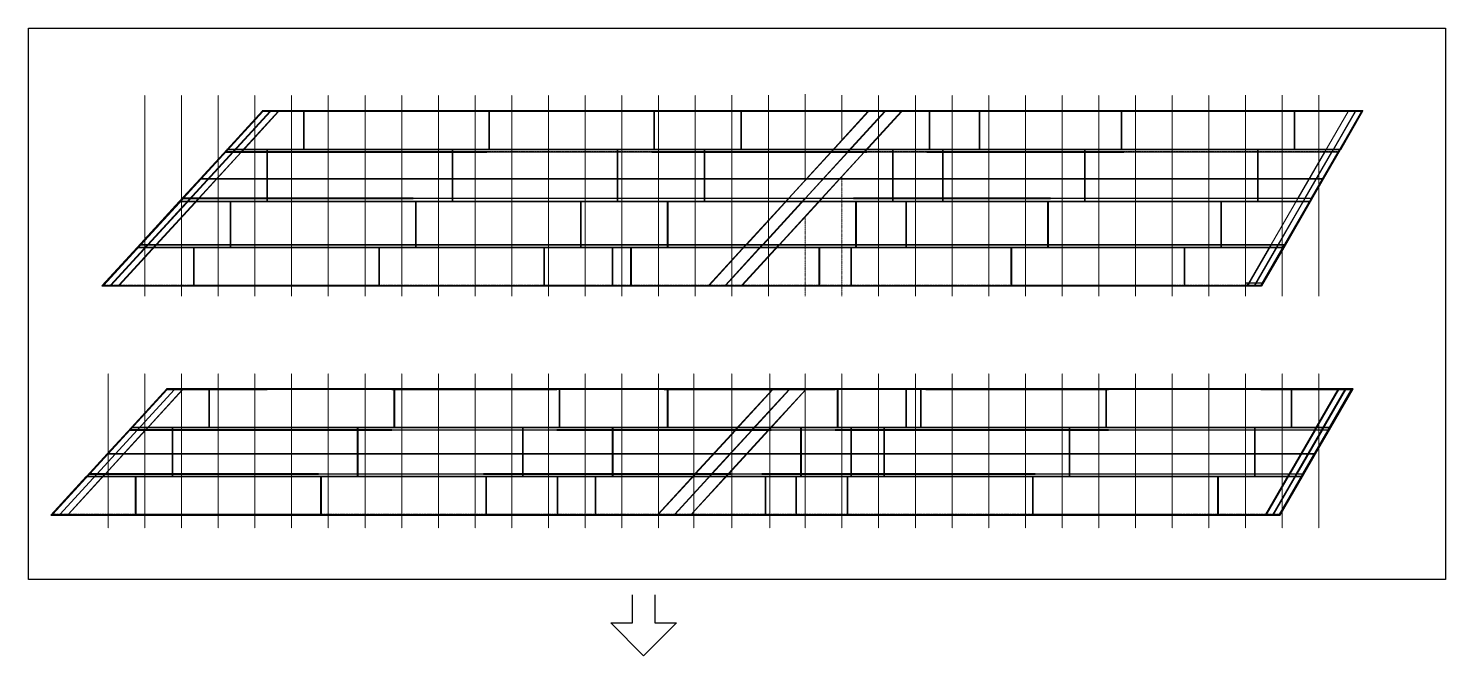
# Model space of a CAD drawing. Extents: x -158665 to 747974, y -1078007 to -307893.
# Drawn here: x 394833 to 510724, y -638554 to -587226 of the extents above; entities that cross this region are included whole.
import ezdxf

# ---------------------------------------------------------------- set-up
doc = ezdxf.new("R2010")
doc.units = 0
doc.header["$LTSCALE"] = 0.02
doc.header["$MEASUREMENT"] = 0
for name, pattern in [('CENTER', [2, 1.25, -0.25, 0.25, -0.25]), ('CENTER2', [28.575, 19.05, -3.175, 3.175, -3.175]), ('PHANTOM', [63.5, 31.75, -6.35, 6.35, -6.35, 6.35, -6.35])]:
    doc.linetypes.add(name, pattern=pattern)
doc.layers.get('0').update_dxf_attribs({"linetype": 'CONTINUOUS'})
doc.layers.add('1图框轮廓', color=7, linetype='CONTINUOUS', lineweight=35)
doc.layers.add('3中心线层', color=1, linetype='CENTER', lineweight=13)
doc.layers.add('腹板', color=7, linetype='CONTINUOUS')

msp = doc.modelspace()

# ---------------------------------------------------------------- linework, layer by layer
at = {"color": 7, "linetype": 'PHANTOM', "ltscale": 10}
for p, q in [((503911.4, -594015.1), (413941.2, -594015.1)), ((501991.7, -597340.1), (410895, -597340.1)), ((499797.8, -601140.1), (407413.6, -601140.1)), ((497603.8, -604940.1), (403932.2, -604940.1)), ((495684.1, -608265.1), (400886, -608265.1)), ((503112.6, -616765.1), (406112.2, -616765.1)), ((501192.9, -620090.1), (403066, -620090.1)), ((499114.4, -623690.1), (399767.8, -623690.1)), ((497194.7, -627015.1), (396721.6, -627015.1))]:
    msp.add_line(p, q, dxfattribs=at)
at = {"color": 1, "ltscale": 3}
for p, q in [((412428.7, -597127.1), (412463.9, -597127.1)), ((412428.7, -597130.1), (412463.9, -597130.1)), ((500945, -597127.1), (500975, -597127.1)), ((500945, -597130.1), (500975, -597130.1)), ((498476.2, -601400.1), (498506.2, -601400.1)), ((498476.2, -601403.1), (498506.2, -601403.1)), ((405081.1, -605147.1), (405116.4, -605147.1)), ((405081.1, -605150.1), (405116.4, -605150.1)), ((496311.1, -605150.1), (496358.7, -605150.1)), ((496311.1, -605153.1), (496358.7, -605153.1)), ((404599.7, -619877.1), (404635, -619877.1)), ((404599.7, -619880.1), (404635, -619880.1)), ((500146.3, -619877.1), (500176.3, -619877.1)), ((500146.3, -619880.1), (500176.3, -619880.1))]:
    msp.add_line(p, q, dxfattribs=at)
at = {"color": 2, "ltscale": 3}
for p, q in [((405363.4, -619090.1), (405314.3, -619090.1)), ((403347.8, -621290.1), (403289, -621290.1)), ((498456.5, -623803.6), (498122.5, -624382.2)), ((497978.8, -624690.1), (497940.8, -624690.1))]:
    msp.add_line(p, q, dxfattribs=at)
at = {"color": 7, "ltscale": 3}
msp.add_lwpolyline([(394832.9, -587225.8), (510723.8, -587225.8), (510723.8, -632321.6), (394832.9, -632321.6)], close=True, dxfattribs=at)
for points in [[(494618.3, -608085.1), (494367.9, -608085.1), (494367.9, -608265.1), (494479.4, -608265.1, -0.57735027), (494531.9, -608234.8)], [(495195.7, -608085.1), (494648.4, -608085.1), (494561.9, -608234.8, -0.26794919), (494579.4, -608265.1), (495056.8, -608265.1, -0.57735027), (495109.3, -608234.8)], [(495711.9, -608085.1), (495225.7, -608085.1), (495139.3, -608234.8, -0.26794919), (495156.8, -608265.1), (495572.9, -608265.1, -0.57735027), (495625.4, -608234.8)]]:
    msp.add_lwpolyline(points, format="xyb", close=True, dxfattribs=at)
for points in [[(403162.9, -620082.1), (403143.7, -620064.5), (406166.5, -616765.1), (406185.6, -616782.7), (403162.9, -620082.1)], [(403769.1, -620082.1), (403749.9, -620064.5), (406772.7, -616765.1), (406791.9, -616782.7), (403769.1, -620082.1)], [(404447.2, -620082.1), (404428, -620064.5), (407450.8, -616765.1), (407470, -616782.7), (404447.2, -620082.1)], [(452683.5, -620077.1), (452664.4, -620059.5), (455683.2, -616765.1), (455702.3, -616782.7), (452683.5, -620077.1)], [(454039.9, -620077.1), (454020.7, -620059.5), (457039.5, -616765.1), (457058.7, -616782.7), (454039.9, -620077.1)], [(455396.2, -620077.1), (455377.1, -620059.5), (458395.8, -616765.1), (458415, -616782.7), (455396.2, -620077.1)], [(500057.9, -620082.1), (500035.4, -620069.1), (501943, -616765.1), (501965.5, -616778.1), (500057.9, -620082.1)], [(500635.2, -620082.1), (500612.7, -620069.1), (502520.3, -616765.1), (502542.8, -616778.1), (500635.2, -620082.1)], [(501151.3, -620082.1), (501128.8, -620069.1), (503036.4, -616765.1), (503058.9, -616778.1), (501151.3, -620082.1)], [(399864.7, -623682.1), (399845.5, -623664.5), (403112.9, -620098.1), (403132.1, -620115.7), (399864.7, -623682.1)], [(400470.9, -623682.1), (400451.8, -623664.5), (403719.2, -620098.1), (403738.3, -620115.7), (400470.9, -623682.1)], [(401149, -623682.1), (401129.9, -623664.5), (404397.3, -620098.1), (404416.4, -620115.7), (401149, -623682.1)], [(449384.7, -623677.1), (449365.6, -623659.5), (452624.4, -620103.1), (452643.6, -620120.7), (449384.7, -623677.1)], [(450741.1, -623677.1), (450721.9, -623659.5), (453980.8, -620103.1), (454000, -620120.7), (450741.1, -623677.1)], [(452097.4, -623677.1), (452078.3, -623659.5), (455337.1, -620103.1), (455356.3, -620120.7), (452097.4, -623677.1)], [(497979.4, -623682.1), (497956.9, -623669.1), (500018.7, -620098.1), (500041.2, -620111.1), (497979.4, -623682.1)], [(498556.7, -623682.1), (498534.2, -623669.1), (500595.9, -620098.1), (500618.4, -620111.1), (498556.7, -623682.1)], [(499072.8, -623682.1), (499050.3, -623669.1), (501112.1, -620098.1), (501134.6, -620111.1), (499072.8, -623682.1)], [(396811.2, -627015.1), (396792, -626997.5), (399814.8, -623698.1), (399833.9, -623715.7), (396811.2, -627015.1)], [(397417.4, -627015.1), (397398.2, -626997.5), (400421, -623698.1), (400440.2, -623715.7), (397417.4, -627015.1)], [(398095.5, -627015.1), (398076.3, -626997.5), (401099.1, -623698.1), (401118.3, -623715.7), (398095.5, -627015.1)], [(446326, -627015.1), (446306.9, -626997.5), (449325.7, -623703.1), (449344.8, -623720.7), (446326, -627015.1)], [(447682.4, -627015.1), (447663.2, -626997.5), (450682, -623703.1), (450701.2, -623720.7), (447682.4, -627015.1)], [(449038.7, -627015.1), (449019.5, -626997.5), (452038.3, -623703.1), (452057.5, -623720.7), (449038.7, -627015.1)], [(496055.1, -627015.1), (496032.6, -627002.1), (497940.2, -623698.1), (497962.7, -623711.1), (496055.1, -627015.1)], [(496632.4, -627015.1), (496609.8, -627002.1), (498517.4, -623698.1), (498539.9, -623711.1), (496632.4, -627015.1)], [(497148.5, -627015.1), (497126, -627002.1), (499033.6, -623698.1), (499056.1, -623711.1), (497148.5, -627015.1)], [(446046.5, -633578.4), (446046.5, -635871.6), (447822.2, -635871.6), (445137.1, -638554.2), (442452, -635871.6), (444227.6, -635871.6), (444227.6, -633578.4)]]:
    msp.add_lwpolyline(points, dxfattribs=at)
at = {"color": 1, "ltscale": 3}
for points in [[(400916.8, -623897.1), (400952.1, -623897.1)], [(400916.8, -623900.1), (400952.1, -623900.1)], [(497825.3, -623897.1), (497855.3, -623897.1)], [(497825.3, -623900.1), (497855.3, -623900.1)]]:
    msp.add_lwpolyline(points, dxfattribs=at)
at = {"layer": '1图框轮廓', "color": 6}
for points in [[(411090.1, -597127.1), (417358.1, -597127.1), (417358.1, -593975.1), (413977.8, -593975.1)], [(502114.7, -597127.1), (498364.1, -597127.1), (498364.1, -593975.1), (503934.5, -593975.1)], [(414358.1, -597133.1), (411084.6, -597133.1), (408879.4, -599540.1), (414358.1, -599540.1)], [(502111.2, -597133.1), (495364.1, -597133.1), (495364.1, -599540.1), (500721.5, -599540.1)], [(407178.1, -601397.1), (414358.1, -601397.1), (414358.1, -599540.1), (408879.4, -599540.1)], [(495364.1, -601397.1), (499649.4, -601397.1), (500721.5, -599540.1), (495364.1, -599540.1)], [(403742.5, -605147.1), (411358.1, -605147.1), (411358.1, -601403.1), (407172.6, -601403.1)], [(497484.3, -605147.1), (492364.1, -605147.1), (492364.1, -601403.1), (499645.9, -601403.1)], [(400849.3, -608305.1), (408358.1, -608305.1), (408358.1, -605153.1), (403737, -605153.1)], [(489364.1, -608305.1), (495661, -608305.1), (497480.9, -605153.1), (489364.1, -605153.1)], [(403261.1, -619877.1), (409607.9, -619877.1), (409607.9, -616725.1), (406148.8, -616725.1)], [(498114.3, -616725.1), (503135.7, -616725.1), (501315.9, -619877.1), (498114.3, -619877.1)], [(406608.2, -622040.1), (401279.5, -622040.1), (403255.6, -619883.1), (406608.2, -619883.1)], [(501312.4, -619883.1), (495114.1, -619883.1), (495114.1, -622040.1), (500067.1, -622040.1)], [(399578.2, -623897.1), (406608.2, -623897.1), (406608.2, -622040.1), (401279.5, -622040.1)], [(495114.1, -623897.1), (498994.9, -623897.1), (500067.1, -622040.1), (495114.1, -622040.1)], [(396684.9, -627055.1), (403608.2, -627055.1), (403608.2, -623903.1), (399572.7, -623903.1)], [(492113.8, -623903.1), (498991.5, -623903.1), (497171.6, -627055.1), (492113.8, -627055.1)]]:
    msp.add_lwpolyline(points, close=True, dxfattribs=at)
at = {"layer": '1图框轮廓', "color": 1}
for points in [[(432508.1, -593975.1), (417364.1, -593975.1), (417364.1, -597127.1), (432508.1, -597127.1)], [(446008.1, -597127.1), (432514.1, -597127.1), (432514.1, -593975.1), (446008.1, -593975.1)], [(453107.7, -593975.1), (446014.1, -593975.1), (446014.1, -597127.1), (453107.7, -597127.1)], [(484208.1, -597127.1), (472610.7, -597127.1), (472610.7, -593975.1), (484208.1, -593975.1)], [(498358.1, -593975.1), (484214.1, -593975.1), (484214.1, -597127.1), (498358.1, -597127.1)], [(414364.1, -597133.1), (429508.1, -597133.1), (429508.1, -599540.1), (414364.1, -599540.1)], [(429514.1, -599540.1), (443008.1, -599540.1), (443008.1, -597133.1), (429514.1, -597133.1)], [(443014.1, -597133.1), (450108.1, -597133.1), (450108.1, -599540.1), (443014.1, -599540.1)], [(469611.1, -599540.1), (481208.1, -599540.1), (481208.1, -597133.1), (469611.1, -597133.1)], [(481214.1, -597133.1), (495358.1, -597133.1), (495358.1, -599540.1), (481214.1, -599540.1)], [(414364.1, -599540.1), (429508.1, -599540.1), (429508.1, -601397.1), (414364.1, -601397.1)], [(429514.1, -601397.1), (443008.1, -601397.1), (443008.1, -599540.1), (429514.1, -599540.1)], [(443014.1, -599540.1), (450108.1, -599540.1), (450108.1, -601397.1), (443014.1, -601397.1)], [(469611.1, -601397.1), (481208.1, -601397.1), (481208.1, -599540.1), (469611.1, -599540.1)], [(481214.1, -599540.1), (495358.1, -599540.1), (495358.1, -601397.1), (481214.1, -601397.1)], [(411364.1, -605147.1), (426508.1, -605147.1), (426508.1, -601403.1), (411364.1, -601403.1)], [(426514.1, -601403.1), (440008.1, -601403.1), (440008.1, -605147.1), (426514.1, -605147.1)], [(440014.1, -605147.1), (447108.1, -605147.1), (447108.1, -601403.1), (440014.1, -601403.1)], [(466611.1, -601403.1), (478208.1, -601403.1), (478208.1, -605147.1), (466611.1, -605147.1)], [(478214.1, -605147.1), (492358.1, -605147.1), (492358.1, -601403.1), (478214.1, -601403.1)], [(423508.1, -608305.1), (408364.1, -608305.1), (408364.1, -605153.1), (423508.1, -605153.1)], [(437008.1, -605153.1), (423514.1, -605153.1), (423514.1, -608305.1), (437008.1, -608305.1)], [(442611.1, -608305.1), (437014.1, -608305.1), (437014.1, -605153.1), (442611.1, -605153.1)], [(475208.1, -608305.1), (462111.1, -608305.1), (462111.1, -605153.1), (475208.1, -605153.1)], [(489358.1, -605153.1), (475214.1, -605153.1), (475214.1, -608305.1), (489358.1, -608305.1)], [(409613.9, -616725.1), (424758.1, -616725.1), (424758.1, -619877.1), (409613.9, -619877.1)], [(424764.1, -619877.1), (438258.1, -619877.1), (438258.1, -616725.1), (424764.1, -616725.1)], [(438264.1, -616725.1), (447108.3, -616725.1), (447108.3, -619877.1), (438264.1, -619877.1)], [(466611.3, -619877.1), (467808.3, -619877.1), (467808.3, -616725.1), (466611.3, -616725.1)], [(467814.3, -616725.1), (482958.1, -616725.1), (482958.1, -619877.1), (467814.3, -619877.1)], [(482964.1, -619877.1), (498108.3, -619877.1), (498108.3, -616725.1), (482964.1, -616725.1)], [(406614.2, -619883.1), (421758.1, -619883.1), (421758.1, -622040.1), (406614.2, -622040.1)], [(421764.1, -622040.1), (435258.1, -622040.1), (435258.1, -619883.1), (421764.1, -619883.1)], [(435264.1, -619883.1), (442608.1, -619883.1), (442608.1, -622040.1), (435264.1, -622040.1)], [(462111.1, -622040.1), (464808.1, -622040.1), (464808.1, -619883.1), (462111.1, -619883.1)], [(464814.1, -619883.1), (479958.1, -619883.1), (479958.1, -622040.1), (464814.1, -622040.1)], [(479964.1, -622040.1), (495108.1, -622040.1), (495108.1, -619883.1), (479964.1, -619883.1)], [(406614.2, -623897.1), (421758.1, -623897.1), (421758.1, -622040.1), (406614.2, -622040.1)], [(421764.1, -622040.1), (435258.1, -622040.1), (435258.1, -623897.1), (421764.1, -623897.1)], [(435264.1, -623897.1), (442608.1, -623897.1), (442608.1, -622040.1), (435264.1, -622040.1)], [(462111.1, -622040.1), (464808.1, -622040.1), (464808.1, -623897.1), (462111.1, -623897.1)], [(464814.1, -623897.1), (479958.1, -623897.1), (479958.1, -622040.1), (464814.1, -622040.1)], [(479964.1, -622040.1), (495108.1, -622040.1), (495108.1, -623897.1), (479964.1, -623897.1)], [(403614.2, -627055.1), (418758.1, -627055.1), (418758.1, -623903.1), (403614.2, -623903.1)], [(418764.1, -623903.1), (432258.1, -623903.1), (432258.1, -627055.1), (418764.1, -627055.1)], [(432264.1, -627055.1), (438110.8, -627055.1), (438110.8, -623903.1), (432264.1, -623903.1)], [(457610.8, -627055.1), (461807.8, -627055.1), (461807.8, -623903.1), (457610.8, -623903.1)], [(461813.8, -623903.1), (476958.1, -623903.1), (476958.1, -627055.1), (461813.8, -627055.1)], [(476964.1, -627055.1), (492107.8, -627055.1), (492107.8, -623903.1), (476964.1, -623903.1)]]:
    msp.add_lwpolyline(points, close=True, dxfattribs=at)
at = {"layer": '1图框轮廓', "color": 42}
for points in [[(468508.1, -597127.1), (453113.7, -597127.1), (453113.7, -593975.1), (468508.1, -593975.1)], [(472610.7, -593975.1), (468514.1, -593975.1), (468514.1, -597127.1), (472610.7, -597127.1)], [(450114.1, -599540.1), (465508.1, -599540.1), (465508.1, -597133.1), (450114.1, -597133.1)], [(465514.1, -597133.1), (469611.1, -597133.1), (469611.1, -599540.1), (465514.1, -599540.1)], [(450114.1, -601397.1), (465508.1, -601397.1), (465508.1, -599540.1), (450114.1, -599540.1)], [(465514.1, -599540.1), (469611.1, -599540.1), (469611.1, -601397.1), (465514.1, -601397.1)], [(447114.1, -601403.1), (462508.1, -601403.1), (462508.1, -605147.1), (447114.1, -605147.1)], [(462514.1, -605147.1), (466611.1, -605147.1), (466611.1, -601403.1), (462514.1, -601403.1)], [(444108.1, -605153.1), (442611.1, -605153.1), (442611.1, -608305.1), (444108.1, -608305.1)], [(459508.1, -608305.1), (444114.1, -608305.1), (444114.1, -605153.1), (459508.1, -605153.1)], [(462111.1, -605153.1), (459514.1, -605153.1), (459514.1, -608305.1), (462111.1, -608305.1)], [(447114.3, -619877.1), (461008.1, -619877.1), (461008.1, -616725.1), (447114.3, -616725.1)], [(461014.1, -616725.1), (466611.3, -616725.1), (466611.3, -619877.1), (461014.1, -619877.1)], [(442614.1, -622040.1), (458008.1, -622040.1), (458008.1, -619883.1), (442614.1, -619883.1)], [(458014.1, -619883.1), (462111.1, -619883.1), (462111.1, -622040.1), (458014.1, -622040.1)], [(442614.1, -622040.1), (458008.1, -622040.1), (458008.1, -623897.1), (442614.1, -623897.1)], [(458014.1, -623897.1), (462111.1, -623897.1), (462111.1, -622040.1), (458014.1, -622040.1)], [(438110.8, -623903.1), (441207.8, -623903.1), (441207.8, -627055.1), (438110.8, -627055.1)], [(441213.8, -627055.1), (455108.1, -627055.1), (455108.1, -623903.1), (441213.8, -623903.1)], [(455114.1, -623903.1), (457610.8, -623903.1), (457610.8, -627055.1), (455114.1, -627055.1)]]:
    msp.add_lwpolyline(points, close=True, dxfattribs=at)
at = {"layer": '3中心线层', "color": 8, "linetype": 'CENTER2', "ltscale": 20}
for p, q in [((494360.9, -609150.1), (494360.9, -592688.8)), ((497360.9, -609150.1), (497360.9, -592688.8)), ((500360.9, -609150.1), (500360.9, -592688.8))]:
    msp.add_line(p, q, dxfattribs=at)
for points in [[(404360.9, -592688.8), (404360.9, -609150.1)], [(407360.9, -592688.8), (407360.9, -609150.1)], [(410360.9, -592688.8), (410360.9, -609150.1)], [(413360.9, -592688.8), (413360.9, -609150.1)], [(416360.9, -592688.8), (416360.9, -609150.1)], [(419360.9, -592688.8), (419360.9, -609150.1)], [(422360.9, -592688.8), (422360.9, -609150.1)], [(425360.9, -592688.8), (425360.9, -609150.1)], [(428360.9, -592688.8), (428360.9, -609150.1)], [(431360.9, -592688.8), (431360.9, -609150.1)], [(434360.9, -592688.8), (434360.9, -609150.1)], [(437360.9, -592688.8), (437360.9, -609150.1)], [(440360.9, -592688.8), (440360.9, -609150.1)], [(443360.9, -592688.8), (443360.9, -609150.1)], [(446360.9, -592688.8), (446360.9, -609150.1)], [(449360.9, -592688.8), (449360.9, -609150.1)], [(452360.9, -609150.1), (452360.9, -592688.8)], [(455360.9, -609150.1), (455360.9, -592688.8)], [(458360.9, -599659.9), (458360.9, -592602.9)], [(461360.9, -596386), (461360.9, -592688.8)], [(464360.9, -592688.8), (464360.9, -609150.1)], [(467360.9, -592688.8), (467360.9, -609150.1)], [(470360.9, -592688.8), (470360.9, -609150.1)], [(473360.9, -592688.8), (473360.9, -609150.1)], [(476360.9, -592688.8), (476360.9, -609150.1)], [(479360.9, -592688.8), (479360.9, -609150.1)], [(482360.9, -592688.8), (482360.9, -609150.1)], [(485360.9, -592688.8), (485360.9, -609150.1)], [(488360.9, -592688.8), (488360.9, -609150.1)], [(491360.9, -592688.8), (491360.9, -609150.1)], [(401360.6, -615470.2), (401360.6, -628109.3)], [(404360.6, -615470.2), (404360.6, -628109.3)], [(407360.6, -615470.2), (407360.6, -628109.3)], [(410360.6, -615470.2), (410360.6, -628109.3)], [(413360.7, -615470.2), (413360.7, -628109.3)], [(416360.9, -615470.2), (416360.9, -628109.3)], [(419360.9, -615470.2), (419360.9, -628109.3)], [(422360.9, -615470.2), (422360.9, -628109.3)], [(425360.9, -615470.2), (425360.9, -628109.3)], [(428360.9, -615470.2), (428360.9, -628109.3)], [(431360.9, -615470.2), (431360.9, -628109.3)], [(434360.9, -615470.2), (434360.9, -628109.3)], [(437360.9, -615470.2), (437360.9, -628109.3)], [(440360.9, -615470.2), (440360.9, -628109.3)], [(443360.9, -615470.2), (443360.9, -628109.3)], [(446360.9, -615470.2), (446360.9, -628109.3)], [(449260.9, -615470.2), (449260.9, -628109.3)], [(452360.9, -615470.2), (452360.9, -628109.3)], [(455460.9, -615470.2), (455460.9, -628109.3)], [(458360.9, -615470.2), (458360.9, -628109.3)], [(461360.9, -615470.2), (461360.9, -628109.3)], [(464360.9, -615470.2), (464360.9, -628109.3)], [(467360.9, -615470.2), (467360.9, -628109.3)], [(470360.9, -615470.2), (470360.9, -628109.3)], [(473360.9, -615470.2), (473360.9, -628109.3)], [(476360.9, -615470.2), (476360.9, -628109.3)], [(479360.9, -615470.2), (479360.9, -628109.3)], [(482360.9, -615470.2), (482360.9, -628109.3)], [(485360.9, -615470.2), (485360.9, -628109.3)], [(488360.9, -615470.2), (488360.9, -628109.3)], [(491360.9, -615470.2), (491360.9, -628109.3)], [(494360.9, -615470.2), (494360.9, -628109.3)], [(497360.9, -615470.2), (497360.9, -628109.3)], [(500360.9, -615470.2), (500360.9, -628109.3)]]:
    msp.add_lwpolyline(points, dxfattribs=at)
at = {"layer": '3中心线层', "color": 1, "linetype": 'CENTER', "ltscale": 10}
for points in [[(400921.2, -608305.1), (414049.7, -593975.1)], [(401527.4, -608305.1), (414655.9, -593975.1)], [(415334, -593975.1), (402205.5, -608305.1)], [(450439, -608305.1), (463570, -593975.1)], [(451795.4, -608305.1), (464926.4, -593975.1)], [(453151.7, -608305.1), (466282.7, -593975.1)], [(494506.3, -608305.1), (502779.8, -593975.1)], [(495083.7, -608305.1), (503357.1, -593975.1)], [(495599.8, -608305.1), (503877, -593968.6)], [(396756.9, -627055.1), (406220.8, -616725.1)], [(397363.1, -627055.1), (406827, -616725.1)], [(398041.2, -627055.1), (407505.1, -616725.1)], [(446271.7, -627055.1), (455737.4, -616725.1)], [(447628.1, -627055.1), (457093.8, -616725.1)], [(448984.4, -627055.1), (458450.1, -616725.1)], [(501981.1, -616725.1), (496017, -627055.1)], [(502558.4, -616725.1), (496594.2, -627055.1)], [(503074.5, -616725.1), (497110.4, -627055.1)]]:
    msp.add_lwpolyline(points, dxfattribs=at)
at = {"layer": '3中心线层', "color": 181, "linetype": 'ByBlock', "ltscale": 10}
for points in [[(413995.4, -594015.1), (414014.6, -594032.7), (400975.5, -608265.1), (400956.3, -608247.5), (413995.4, -594015.1)], [(414601.6, -594015.1), (414620.8, -594032.7), (401581.7, -608265.1), (401562.5, -608247.5), (414601.6, -594015.1)]]:
    msp.add_lwpolyline(points, dxfattribs=at)
at = {"layer": '3中心线层', "color": 7, "linetype": 'ByBlock', "ltscale": 10}
for points in [[(410991.8, -597332.1), (410972.6, -597314.5), (413995.4, -594015.1), (414014.6, -594032.7), (410991.8, -597332.1)], [(411598, -597332.1), (411578.9, -597314.5), (414601.6, -594015.1), (414620.8, -594032.7), (411598, -597332.1)], [(412276.1, -597332.1), (412257, -597314.5), (415279.8, -594015.1), (415298.9, -594032.7), (412276.1, -597332.1)], [(460516.1, -597327.1), (460497, -597309.5), (463515.8, -594015.1), (463534.9, -594032.7), (460516.1, -597327.1)], [(461872.5, -597327.1), (461853.3, -597309.5), (464872.1, -594015.1), (464891.3, -594032.7), (461872.5, -597327.1)], [(463228.8, -597327.1), (463209.6, -597309.5), (466228.4, -594015.1), (466247.6, -594032.7), (463228.8, -597327.1)], [(500856.6, -597332.1), (500834.1, -597319.1), (502741.7, -594015.1), (502764.2, -594028.1), (500856.6, -597332.1)], [(501434, -597332.1), (501411.5, -597319.1), (503319, -594015.1), (503341.5, -594028.1), (501434, -597332.1)], [(501950.1, -597332.1), (501927.6, -597319.1), (503835.2, -594015.1), (503857.7, -594028.1), (501950.1, -597332.1)], [(407510.4, -601132.1), (407491.2, -601114.5), (410941.9, -597348.1), (410961, -597365.7), (407510.4, -601132.1)], [(408116.6, -601132.1), (408097.5, -601114.5), (411548.1, -597348.1), (411567.3, -597365.7), (408116.6, -601132.1)], [(408794.7, -601132.1), (408775.6, -601114.5), (412226.2, -597348.1), (412245.4, -597365.7), (408794.7, -601132.1)], [(457029.5, -601132.1), (457010.3, -601114.5), (460457, -597353.1), (460476.2, -597370.7), (457029.5, -601132.1)], [(458385.8, -601132.1), (458366.7, -601114.5), (461813.4, -597353.1), (461832.6, -597370.7), (458385.8, -601132.1)], [(459742.2, -601132.1), (459723, -601114.5), (463169.7, -597353.1), (463188.9, -597370.7), (459742.2, -601132.1)], [(498662.7, -601132.1), (498640.2, -601119.1), (500817.4, -597348.1), (500839.9, -597361.1), (498662.7, -601132.1)], [(499240, -601132.1), (499217.5, -601119.1), (501394.7, -597348.1), (501417.2, -597361.1), (499240, -601132.1)], [(499756.2, -601132.1), (499733.7, -601119.1), (501910.9, -597348.1), (501933.4, -597361.1), (499756.2, -601132.1)], [(404029, -604932.1), (404009.8, -604914.5), (407460.5, -601148.1), (407479.7, -601165.7), (404029, -604932.1)], [(404635.2, -604932.1), (404616.1, -604914.5), (408066.7, -601148.1), (408085.9, -601165.7), (404635.2, -604932.1)], [(405313.4, -604932.1), (405294.2, -604914.5), (408744.8, -601148.1), (408764, -601165.7), (405313.4, -604932.1)], [(453552, -604927.1), (453532.8, -604909.5), (456979.6, -601148.1), (456998.7, -601165.7), (453552, -604927.1)], [(454908.4, -604927.1), (454889.2, -604909.5), (458335.9, -601148.1), (458355.1, -601165.7), (454908.4, -604927.1)], [(456264.7, -604927.1), (456245.5, -604909.5), (459692.3, -601148.1), (459711.4, -601165.7), (456264.7, -604927.1)], [(496468.8, -604932.1), (496446.2, -604919.1), (498623.4, -601148.1), (498645.9, -601161.1), (496468.8, -604932.1)], [(497046.1, -604932.1), (497023.6, -604919.1), (499200.8, -601148.1), (499223.3, -601161.1), (497046.1, -604932.1)], [(497562.3, -604932.1), (497539.7, -604919.1), (499716.9, -601148.1), (499739.4, -601161.1), (497562.3, -604932.1)], [(403979.1, -604948.1), (403998.3, -604965.7), (400975.5, -608265.1), (400956.3, -608247.5), (403979.1, -604948.1)], [(404585.3, -604948.1), (404604.5, -604965.7), (401581.7, -608265.1), (401562.5, -608247.5), (404585.3, -604948.1)], [(405263.4, -604948.1), (405282.6, -604965.7), (402259.8, -608265.1), (402240.6, -608247.5), (405263.4, -604948.1)], [(494544.4, -608265.1), (494521.9, -608252.1), (496429.5, -604948.1), (496452, -604961.1), (494544.4, -608265.1)], [(495121.8, -608265.1), (495099.3, -608252.1), (497006.8, -604948.1), (497029.4, -604961.1), (495121.8, -608265.1)], [(495638, -608265.1), (495615.4, -608252.1), (497523, -604948.1), (497545.5, -604961.1), (495638, -608265.1)], [(450493.3, -608265.1), (450474.1, -608247.5), (453492.9, -604953.1), (453512.1, -604970.7), (450493.3, -608265.1)], [(451849.6, -608265.1), (451830.5, -608247.5), (454849.3, -604953.1), (454868.4, -604970.7), (451849.6, -608265.1)], [(453206, -608265.1), (453186.8, -608247.5), (456205.6, -604953.1), (456224.8, -604970.7), (453206, -608265.1)]]:
    msp.add_lwpolyline(points, dxfattribs=at)
at = {"layer": '3中心线层', "color": 8, "linetype": 'CENTER', "ltscale": 10}
for points in [[(461360.9, -599346.4), (461360.9, -609150.1)], [(458360.9, -602620.3), (458360.9, -609150.1)]]:
    msp.add_lwpolyline(points, dxfattribs=at)
at = {"layer": '3中心线层', "color": 8, "linetype": 'CENTER'}
for points in [[(455460.9, -616725.1), (455460.9, -617026.9)], [(449260.9, -626753.4), (449260.9, -627055.1)]]:
    msp.add_lwpolyline(points, dxfattribs=at)
at = {"layer": '腹板', "color": 183}
for points in [[(413941.3, -594015.1), (421477.9, -594015.1), (421477.9, -593995.1), (413941.3, -593995.1)], [(496278.9, -594015.1), (503911.4, -594015.1), (503911.4, -593995.1), (496278.9, -593995.1)], [(400886, -608265.1), (408193.2, -608265.1), (408193.2, -608285.1), (400886, -608285.1)], [(488161.2, -608265.1), (495684.3, -608265.1), (495684.3, -608285.1), (488161.2, -608285.1)], [(406112.3, -616765.1), (414369.8, -616765.1), (414369.8, -616745.1), (406112.3, -616745.1)], [(495600.8, -616765.1), (503112.6, -616765.1), (503112.6, -616745.1), (495600.8, -616745.1)], [(396721.6, -627015.1), (404059.9, -627015.1), (404059.9, -627035.1), (396721.6, -627035.1)], [(489106.9, -627015.1), (497194.7, -627015.1), (497194.7, -627035.1), (489106.9, -627035.1)]]:
    msp.add_lwpolyline(points, close=True, dxfattribs=at)
at = {"layer": '腹板', "color": 1}
for points in [[(432311.2, -594015.1), (421477.9, -594015.1), (421477.9, -593997.1), (432311.2, -593997.1)], [(432311.2, -594015.1), (445811.2, -594015.1), (445811.2, -593997.1), (432311.2, -593997.1)], [(454426.9, -594015.1), (445811.2, -594015.1), (445811.2, -593997.1), (454426.9, -593997.1)], [(475426.9, -594015.1), (484411.2, -594015.1), (484411.2, -593997.1), (475426.9, -593997.1)], [(496278.9, -594015.1), (484411.2, -594015.1), (484411.2, -593997.1), (496278.9, -593997.1)], [(423311.2, -608265.1), (408193.2, -608265.1), (408193.2, -608283.1), (423311.2, -608283.1)], [(423311.2, -608265.1), (436811.2, -608265.1), (436811.2, -608283.1), (423311.2, -608283.1)], [(441139.2, -608265.1), (436811.2, -608265.1), (436811.2, -608283.1), (441139.2, -608283.1)], [(462139.3, -608265.1), (475411.2, -608265.1), (475411.2, -608283.1), (462139.3, -608283.1)], [(488161.2, -608265.1), (475411.2, -608265.1), (475411.2, -608283.1), (488161.2, -608283.1)], [(424559.6, -616765.1), (414369.8, -616765.1), (414369.8, -616747.1), (424559.6, -616747.1)], [(424559.6, -616765.1), (438059.6, -616765.1), (438059.6, -616747.1), (424559.6, -616747.1)], [(446814.8, -616765.1), (438059.6, -616765.1), (438059.6, -616747.1), (446814.8, -616747.1)], [(468214.8, -616765.1), (483159.6, -616765.1), (483159.6, -616747.1), (468214.8, -616747.1)], [(495600.8, -616765.1), (483159.6, -616765.1), (483159.6, -616747.1), (495600.8, -616747.1)], [(418559.6, -627015.1), (404059.9, -627015.1), (404059.9, -627033.1), (418559.6, -627033.1)], [(418559.6, -627015.1), (432059.6, -627015.1), (432059.6, -627033.1), (418559.6, -627033.1)], [(436506.9, -627015.1), (432059.6, -627015.1), (432059.6, -627033.1), (436506.9, -627033.1)], [(457906.9, -627015.1), (477159.6, -627015.1), (477159.6, -627033.1), (457906.9, -627033.1)], [(489106.9, -627015.1), (477159.6, -627015.1), (477159.6, -627033.1), (489106.9, -627033.1)]]:
    msp.add_lwpolyline(points, close=True, dxfattribs=at)
at = {"layer": '腹板', "color": 2}
for points in [[(454458.9, -593993.1), (454426.9, -593997.1), (454426.9, -594015.1), (468311.2, -594015.1), (468311.2, -593993.1), (454458.9, -593993.1)], [(446846.8, -616743.1), (446814.8, -616747.1), (446814.8, -616765.1), (460809.6, -616765.1), (460809.6, -616743.1), (446846.8, -616743.1)], [(468182.8, -616743.1), (468214.8, -616747.1), (468214.8, -616765.1), (460809.6, -616765.1), (460809.6, -616743.1), (468182.8, -616743.1)], [(436538.9, -627037.1), (436506.9, -627033.1), (436506.9, -627015.1), (454809.6, -627015.1), (454809.6, -627037.1), (436538.9, -627037.1)], [(457874.9, -627037.1), (454809.6, -627037.1), (454809.6, -627015.1), (457906.9, -627015.1), (457906.9, -627033.1), (457874.9, -627037.1)]]:
    msp.add_lwpolyline(points, dxfattribs=at)
for points in [[(475426.9, -593997.1), (475426.9, -594015.1), (468311.2, -594015.1), (468311.2, -593993.1), (475394.9, -593993.1)], [(441139.2, -608283.1), (441139.2, -608265.1), (459311.2, -608265.1), (459311.2, -608287.1), (441171.2, -608287.1)], [(462107.3, -608287.1), (459311.2, -608287.1), (459311.2, -608265.1), (462139.3, -608265.1), (462139.3, -608283.1)]]:
    msp.add_lwpolyline(points, close=True, dxfattribs=at)
at = {"layer": '腹板', "color": 3}
for points in [[(410894.7, -597348.1), (432311.2, -597348.1), (432311.2, -597332.1), (410894.7, -597332.1)], [(445811.2, -597348.1), (432311.2, -597348.1), (432311.2, -597332.1), (445811.2, -597332.1)], [(445811.2, -597348.1), (460286.9, -597348.1), (460286.9, -597332.1), (445811.2, -597332.1)], [(468311.2, -597348.1), (463399.6, -597348.1), (463399.6, -597332.1), (468311.2, -597332.1)], [(468311.2, -597348.1), (484411.2, -597348.1), (484411.2, -597332.1), (468311.2, -597332.1)], [(501991.7, -597348.1), (484411.2, -597348.1), (484411.2, -597332.1), (501991.7, -597332.1)], [(407413.5, -601148.1), (426311.2, -601148.1), (426311.2, -601132.1), (407413.5, -601132.1)], [(439811.2, -601148.1), (426311.2, -601148.1), (426311.2, -601132.1), (439811.2, -601132.1)], [(462311.2, -601148.1), (439811.2, -601148.1), (439811.2, -601132.1), (462311.2, -601132.1)], [(462311.2, -601148.1), (478411.2, -601148.1), (478411.2, -601132.1), (462311.2, -601132.1)], [(499797.6, -601148.1), (478411.2, -601148.1), (478411.2, -601132.1), (499797.6, -601132.1)], [(403930.6, -604948.1), (423311.2, -604948.1), (423311.2, -604932.1), (403930.6, -604932.1)], [(436811.2, -604948.1), (423311.2, -604948.1), (423311.2, -604932.1), (436811.2, -604932.1)], [(436811.2, -604948.1), (453322.8, -604948.1), (453322.8, -604932.1), (436811.2, -604932.1)], [(459311.2, -604948.1), (456435.5, -604948.1), (456435.5, -604932.1), (459311.2, -604932.1)], [(459311.2, -604948.1), (475411.2, -604948.1), (475411.2, -604932.1), (459311.2, -604932.1)], [(497603.8, -604948.1), (475411.2, -604948.1), (475411.2, -604932.1), (497603.8, -604932.1)], [(403063.4, -620098.1), (424559.6, -620098.1), (424559.6, -620082.1), (403063.4, -620082.1)], [(438059.6, -620098.1), (424559.6, -620098.1), (424559.6, -620082.1), (438059.6, -620082.1)], [(438059.6, -620098.1), (452452.6, -620098.1), (452452.6, -620082.1), (438059.6, -620082.1)], [(460809.6, -620098.1), (455565.3, -620098.1), (455565.3, -620082.1), (460809.6, -620082.1)], [(460809.6, -620098.1), (483159.6, -620098.1), (483159.6, -620082.1), (460809.6, -620082.1)], [(501192.9, -620098.1), (483159.6, -620098.1), (483159.6, -620082.1), (501192.9, -620082.1)], [(399767.8, -623698.1), (418559.6, -623698.1), (418559.6, -623682.1), (399767.8, -623682.1)], [(432059.6, -623698.1), (418559.6, -623698.1), (418559.6, -623682.1), (432059.6, -623682.1)], [(432059.6, -623698.1), (449153.8, -623698.1), (449153.8, -623682.1), (432059.6, -623682.1)], [(454809.6, -623698.1), (452266.5, -623698.1), (452266.5, -623682.1), (454809.6, -623682.1)], [(454809.6, -623698.1), (477159.6, -623698.1), (477159.6, -623682.1), (454809.6, -623682.1)], [(499114.4, -623698.1), (477159.6, -623698.1), (477159.6, -623682.1), (499114.4, -623682.1)]]:
    msp.add_lwpolyline(points, close=True, dxfattribs=at)
at = {"layer": '腹板', "color": 5}
msp.add_lwpolyline([(463359.6, -597353.1), (463399.6, -597348.1), (463399.6, -597332.1), (463359.6, -597327.1), (460326.9, -597327.1), (460286.9, -597332.1), (460286.9, -597348.1), (460326.9, -597353.1), (463359.6, -597353.1)], dxfattribs=at)
for points in [[(456435.5, -604932.1), (456395.5, -604927.1), (453362.8, -604927.1), (453322.8, -604932.1), (453322.8, -604948.1), (453362.8, -604953.1), (456395.5, -604953.1), (456435.5, -604948.1)], [(455565.3, -620082.1), (455525.3, -620077.1), (452492.6, -620077.1), (452452.6, -620082.1), (452452.6, -620098.1), (452492.6, -620103.1), (455525.3, -620103.1), (455565.3, -620098.1)], [(452266.5, -623682.1), (452226.5, -623677.1), (449193.8, -623677.1), (449153.8, -623682.1), (449153.8, -623698.1), (449193.8, -623703.1), (452226.5, -623703.1), (452266.5, -623698.1)]]:
    msp.add_lwpolyline(points, close=True, dxfattribs=at)

doc.saveas('drawing.dxf')
